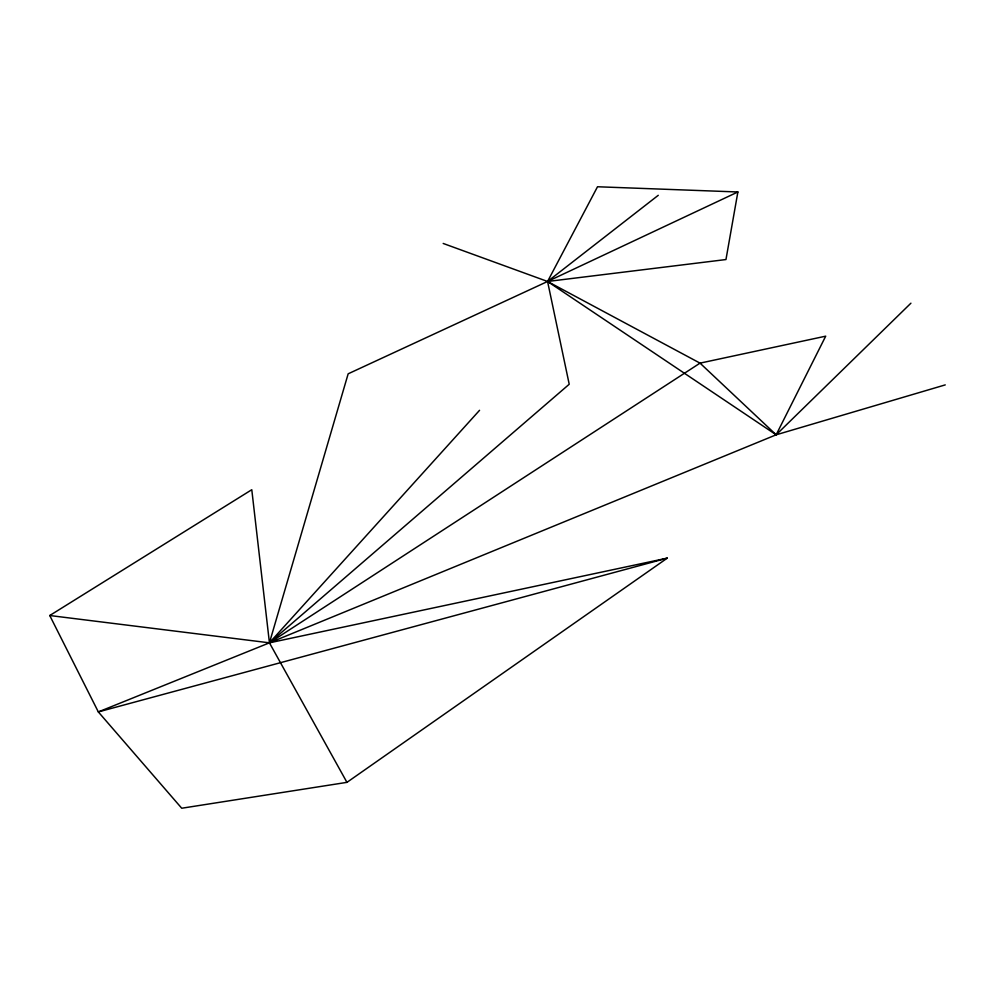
<?xml version="1.0" encoding="UTF-8"?>
<svg xmlns="http://www.w3.org/2000/svg" width="995" height="995" viewBox="0 0 995 995"><rect width="100%" height="100%" fill="white"/><g stroke="black" fill="none" stroke-linecap="round" stroke-linejoin="round"><path stroke-width="1.49" d="M945.25 384.891L776.162 434.803L269.434 642.832L569.215 384.257L547.573 281.473L597.51 186.761L737.88 191.973L725.964 259.546L547.573 281.473L348.163 373.809L269.434 642.832L346.944 782.356L667.309 558.12L269.434 642.832L98.331 711.922L49.75 615.519L251.785 489.714L269.434 642.832L49.75 615.519M479.565 410.301L269.434 642.832L700.032 363.138L825.701 336.173L776.162 434.803L547.573 281.473L443.185 243.452M910.922 303.189L776.162 434.803L700.032 363.138L547.573 281.473L658.267 195.306M547.573 281.473L737.88 191.973M667.309 558.12L98.331 711.922L181.724 808.238L346.944 782.356"/></g></svg>
